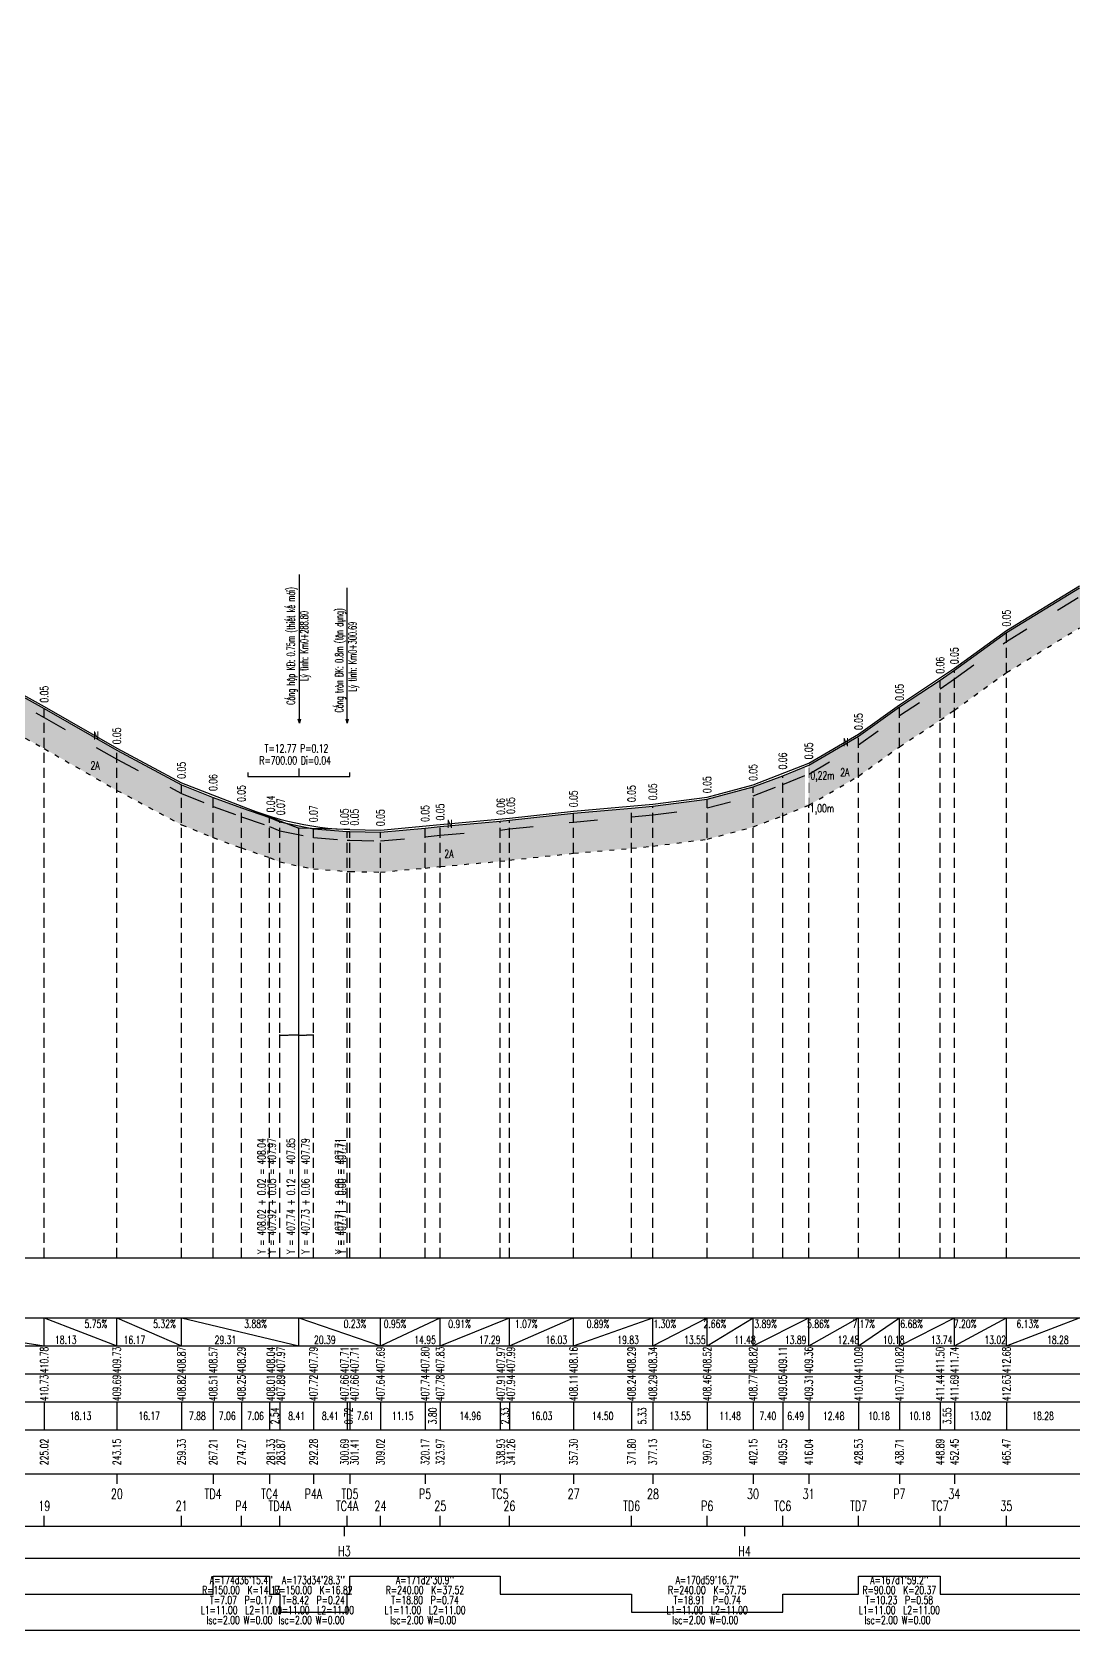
# Model space of a CAD drawing. Header units: centimetres. Extents: x 8901 to 10871, y -7016 to -5464.
# Drawn here: x 9237.1 to 9497.3, y -6139.6 to -5740.2 of the extents above; entities that cross this region are included whole.
import ezdxf
from ezdxf.enums import TextEntityAlignment as Align

# ---------------------------------------------------------------- set-up
doc = ezdxf.new("R2010")
doc.units = ezdxf.units.CM
doc.header["$LTSCALE"] = 10
doc.header["$MEASUREMENT"] = 0
doc.set_wipeout_variables(frame=1)
doc.linetypes.add('ACAD_ISO03W100', pattern=[30, 12, -18])
doc.linetypes.add('HIDDEN', pattern=[0.375, 0.25, -0.125])
for name, color, linetype in [('AoDuongCu2', 2, 'Continuous'), ('CONGDUNG', 7, 'Continuous'), ('DIA CHAT', 8, 'Continuous'), ('enttdtunhien', 3, 'Continuous'), ('kcle_PHAN DINH PHUNG CHOT', 7, 'Continuous'), ('kcle_TuyenPDP', 7, 'Continuous'), ('linedongtd', 8, 'Continuous'), ('plinetdtn', 3, 'Continuous'), ('PlineThangCong', 5, 'Continuous'), ('Texttencoc', 5, 'Continuous'), ('tracdocthietke', 1, 'Continuous'), ('vuot', 7, 'Continuous')]:
    doc.layers.add(name, color=color, linetype=linetype)
doc.styles.add('2D', font='vnsimple.shx', dxfattribs={"width": 0.6})
doc.styles.add('CHUSO', font='Vnsimple.shx', dxfattribs={"width": 0.7})
doc.styles.add('CHUSO_TK', font='Vnsimple.shx', dxfattribs={"width": 0.7})
doc.styles.get("Standard").update_dxf_attribs({"font": 'vnsimple.shx', "width": 0.7})
doc.styles.add('TENCOC', font='vnsimple.shx', dxfattribs={"width": 0.7})
doc.styles.add('TIEUDE', font='vnsimple.shx', dxfattribs={"width": 0.7})
doc.dimstyles.new('D1000', dxfattribs={"dimtxt": 2, "dimasz": 1, "dimexe": 0.5, "dimexo": 0.5, "dimgap": 0.7, "dimtad": 1, "dimzin": 0, "dimdsep": 46, "dimtxsty": '2D', "dimblk": 'OPEN30', "dimcen": 0, "dimdle": 0.7, "dimclrd": 7, "dimclre": 7, "dimclrt": 3, "dimaunit": 1, "dimadec": 3, "dimazin": 2, "dimtfac": 0.347826, "dimtix": 1, "dimtofl": 0, "dimtmove": 0, "dimatfit": 3, "dimldrblk": 'OPEN30', "dimfxl": 0, "dimtolj": 1, "dimtzin": 0, "dimarcsym": 0})
doc.dimstyles.get("Standard").update_dxf_attribs({"dimtxt": 0.18, "dimasz": 0.18, "dimexe": 0.18, "dimexo": 0.0625, "dimgap": 0.09, "dimtad": 0, "dimtih": 1, "dimtoh": 1, "dimdec": 4, "dimzin": 0, "dimdsep": 46, "dimtxsty": 'Standard', "dimcen": 0.09, "dimadec": 0, "dimazin": 0, "dimtfac": 1, "dimtdec": 4, "dimtofl": 0, "dimtmove": 0, "dimatfit": 3, "dimfxl": 0, "dimtolj": 1, "dimtzin": 0, "dimarcsym": 0})

# ---------------------------------------------------------------- blocks, each defined once
blk = doc.blocks.new('*D12')
at = {"layer": 'Defpoints', "color": 0}
for p in [(9299.08, -5990.93), (9299.08, -5992.93), (9303.84, -5992.93)]:
    blk.add_point(p, dxfattribs=at)
at = {"layer": 'tracdocthietke', "color": 0, "lineweight": -2}
for p, q in [((9299.08, -5992.86), (9299.08, -5990.75)), ((9299.26, -5990.93), (9301.18, -5990.93)), ((9303.66, -5990.93), (9301.74, -5990.93)), ((9303.84, -5992.86), (9303.84, -5990.75))]:
    blk.add_line(p, q, dxfattribs=at)
at = {"layer": 'tracdocthietke', "color": 0}
for points in [[(9299.26, -5990.9), (9299.26, -5990.96), (9299.08, -5990.93)], [(9303.66, -5990.9), (9303.66, -5990.96), (9303.84, -5990.93)]]:
    blk.add_solid(points, dxfattribs=at)
at = {"layer": 'tracdocthietke', "color": 0, "insert": (9301.46, -5990.93), "char_height": 0.18, "attachment_point": 5, "bg_fill": 3, "box_fill_scale": 1.25, "bg_fill_color": 256, "bg_fill_true_color": 13158600, "bg_fill_transparency": 0}
blk.add_mtext('\\A1;4.77', dxfattribs=at)
blk = doc.blocks.new('*D13')
at = {"layer": 'tracdocthietke', "color": 0, "lineweight": -2}
for p, q in [((9303.84, -5992.86), (9303.84, -5990.75)), ((9304.02, -5990.93), (9305.38, -5990.93)), ((9307.31, -5990.93), (9305.95, -5990.93)), ((9307.49, -5992.86), (9307.49, -5990.75))]:
    blk.add_line(p, q, dxfattribs=at)
at = {"layer": 'tracdocthietke', "color": 0}
for points in [[(9304.02, -5990.9), (9304.02, -5990.96), (9303.84, -5990.93)], [(9307.31, -5990.9), (9307.31, -5990.96), (9307.49, -5990.93)]]:
    blk.add_solid(points, dxfattribs=at)
at = {"layer": 'tracdocthietke', "color": 0, "insert": (9305.67, -5990.93), "char_height": 0.18, "attachment_point": 5, "bg_fill": 3, "box_fill_scale": 1.25, "bg_fill_color": 256, "bg_fill_true_color": 13158600, "bg_fill_transparency": 0}
blk.add_mtext('\\A1;3.64', dxfattribs=at)
at = {"layer": 'Defpoints', "color": 0}
for p in [(9303.84, -5992.93), (9307.49, -5990.93), (9307.49, -5992.93)]:
    blk.add_point(p, dxfattribs=at)
blk = doc.blocks.new('A$C379663C2')
at = {"layer": 'Texttencoc', "style": 'TIEUDE'}
blk.add_attdef('M', (1.58, 1.5), '', height=1.76, dxfattribs=at)
blk = doc.blocks.new('_Open30')
at = {"color": 0, "linetype": 'ByBlock', "lineweight": -2}
for p, q in [((-1, 0.27), (0, 0)), ((0, 0), (-1, -0.27)), ((0, 0), (-1, 0))]:
    blk.add_line(p, q, dxfattribs=at)

msp = doc.modelspace()

# ---------------------------------------------------------------- hatches: boundary and pattern name
at = {"layer": 'DIA CHAT', "lineweight": -2}
h = msp.add_hatch(dxfattribs=at)
h.set_pattern_fill('ANGLE', color=256, scale=10, style=0)
h.set_pattern_definition([(0, (-549126.691, -1846220.4042), (0, 2.75), [2, -0.75]), (90, (-549126.691, -1846220.4042), (-2.75, 2e-16), [2, -0.75])])
h.paths.add_polyline_path([(9915.31502, -5750.62362), (9927.99472, -5745.65362), (9935.59002, -5742.43362), (9936.72562, -5742.81362), (9937.19982, -5744.48362), (9941.29652, -5742.62362), (9941.29652, -5740.42362), (9937.19982, -5742.28362), (9936.72562, -5740.61362), (9935.59002, -5740.23362), (9927.99472, -5743.45362), (9915.31502, -5748.42362), (9902.05612, -5754.66362), (9888.33832, -5760.69362), (9879.56032, -5764.93362), (9867.89832, -5769.34362), (9853.07692, -5774.01362), (9842.89742, -5778.22362), (9840.62022, -5779.22362), (9840.62022, -5781.42362), (9842.89742, -5780.42362), (9853.07692, -5776.21362), (9867.89832, -5771.54362), (9879.56032, -5767.13362), (9888.33832, -5762.89362), (9902.05612, -5756.86362)])
h.paths.add_polyline_path([(9804.35782, -5796.28362), (9817.09322, -5791.70362), (9824.11162, -5788.70362), (9830.22792, -5785.89362), (9832.36592, -5784.92362), (9840.62022, -5781.42362), (9840.62022, -5779.22362), (9832.36592, -5782.72362), (9830.22792, -5783.69362), (9824.11162, -5786.50362), (9817.09322, -5789.50362), (9804.35782, -5794.08362), (9788.56352, -5798.73362), (9772.38972, -5802.46362), (9754.25412, -5804.98362), (9738.80602, -5808.24362), (9736.11852, -5808.94362), (9720.22102, -5812.54362), (9709.18772, -5815.14362), (9705.87482, -5815.84362), (9705.87482, -5818.04362), (9709.18772, -5817.34362), (9720.22102, -5814.74362), (9736.11852, -5811.14362), (9738.80602, -5810.44362), (9754.25412, -5807.18362), (9772.38972, -5804.66362), (9788.56352, -5800.93362)])
h.paths.add_polyline_path([(9637.38722, -5837.18362), (9652.56782, -5833.18362), (9657.09752, -5831.98362), (9670.64322, -5828.10362), (9683.14262, -5824.24362), (9687.85712, -5822.84362), (9705.87482, -5818.04362), (9705.87482, -5815.84362), (9687.85712, -5820.64362), (9683.14262, -5822.04362), (9670.64322, -5825.90362), (9657.09752, -5829.78362), (9652.56782, -5830.98362), (9637.38722, -5834.98362), (9621.17152, -5839.93362), (9604.96012, -5844.27362), (9587.83282, -5848.98362), (9570.11052, -5854.05362), (9567.33272, -5854.85362), (9554.64142, -5858.04362), (9540.11612, -5861.96362), (9535.70612, -5863.46362), (9526.01242, -5866.91362), (9510.98672, -5872.80362), (9504.07952, -5876.40362), (9504.07952, -5878.60362), (9510.98672, -5875.00362), (9526.01242, -5869.11362), (9535.70612, -5865.66362), (9540.11612, -5864.16362), (9554.64142, -5860.24362), (9567.33272, -5857.05362), (9570.11052, -5856.25362), (9587.83282, -5851.18362), (9604.96012, -5846.47362), (9621.17152, -5842.13362)])
h.paths.add_polyline_path([(9464.10282, -5904.42362), (9467.65642, -5901.92362), (9480.67892, -5892.54362), (9498.96182, -5881.33362), (9504.07952, -5878.60362), (9504.07952, -5876.40362), (9498.96182, -5879.13362), (9480.67892, -5890.34362), (9467.65642, -5899.72362), (9464.10282, -5902.22362), (9453.91862, -5908.89362), (9443.73442, -5916.19362), (9431.25022, -5923.50362), (9424.75712, -5926.10362), (9417.35922, -5928.91362), (9405.88242, -5931.96362), (9392.33532, -5933.72362), (9392.33532, -5935.92362), (9405.88242, -5934.16362), (9417.35922, -5931.11362), (9424.75712, -5928.30362), (9431.25022, -5925.70362), (9443.73442, -5918.39362), (9453.91862, -5911.09362)])
h.paths.add_polyline_path([(9335.38112, -5941.38362), (9339.18202, -5940.98362), (9354.14282, -5939.70362), (9356.47072, -5939.40362), (9372.50542, -5937.68362), (9387.00772, -5936.42362), (9392.33532, -5935.92362), (9392.33532, -5933.72362), (9387.00772, -5934.22362), (9372.50542, -5935.48362), (9356.47072, -5937.20362), (9354.14282, -5937.50362), (9339.18202, -5938.78362), (9335.38112, -5939.18362), (9324.23272, -5940.20362), (9316.61932, -5940.01362), (9315.89892, -5940.01362), (9307.48802, -5939.38362), (9299.07712, -5937.66362), (9296.54192, -5936.56362), (9289.47892, -5934.16362), (9282.41592, -5931.56362), (9274.53522, -5928.36362), (9258.36162, -5919.76362), (9258.36162, -5921.96362), (9274.53522, -5930.56362), (9282.41592, -5933.76362), (9289.47892, -5936.36362), (9296.54192, -5938.76362), (9299.07712, -5939.86362), (9307.48802, -5941.58362), (9315.89892, -5942.21362), (9316.61932, -5942.21362), (9324.23272, -5942.40362)])
h.paths.add_polyline_path([(9021.30952, -5922.64362), (9015.20842, -5921.70362), (9015.20842, -5923.90362), (9021.30952, -5924.84362)])
h.paths.add_polyline_path([(9151.13412, -5871.46362), (9151.13412, -5873.66362), (9155.72432, -5875.29362), (9162.73912, -5876.29362), (9165.28302, -5877.61362), (9172.33852, -5878.91362), (9185.57962, -5882.39362), (9189.02022, -5884.81362), (9194.30382, -5886.11362), (9206.09522, -5892.71362), (9214.00042, -5897.07362), (9223.17022, -5902.11362), (9224.96742, -5903.11362), (9240.22862, -5911.54362), (9258.36162, -5921.96362), (9258.36162, -5919.76362), (9240.22862, -5909.34362), (9224.96742, -5900.91362), (9223.17022, -5899.91362), (9214.00042, -5894.87362), (9206.09522, -5890.51362), (9194.30382, -5883.91362), (9189.02022, -5882.61362), (9185.57962, -5880.19362), (9172.33852, -5876.71362), (9165.28302, -5875.41362), (9162.73912, -5874.09362), (9155.72432, -5873.09362)])
h = msp.add_hatch(dxfattribs=at)
h.set_pattern_fill('ANSI36', color=256, scale=15, style=0)
h.set_pattern_definition([(45, (-549126.691, -1846220.4042), (0.994368911, 3.6460193405), [4.6875, -0.9375, 0, -0.9375])])
h.paths.add_polyline_path([(9224.96742, -5903.11362), (9223.17022, -5902.11362), (9223.17022, -5909.91362), (9224.96742, -5910.91362)])
h.paths.add_polyline_path([(9224.96742, -5903.11362), (9224.96742, -5910.91362), (9240.22862, -5919.34362), (9240.22862, -5911.54362)])
h.paths.add_polyline_path([(9240.22862, -5911.54362), (9240.22862, -5919.34362), (9258.36162, -5929.76362), (9258.36162, -5921.96362)])
h.paths.add_polyline_path([(9194.30382, -5886.11362), (9194.30382, -5893.91362), (9206.09522, -5900.51362), (9206.09522, -5892.71362)])
h.paths.add_polyline_path([(9214.00042, -5897.07362), (9206.09522, -5892.71362), (9206.09522, -5900.51362), (9214.00042, -5904.87362)])
h.paths.add_polyline_path([(9223.17022, -5902.11362), (9214.00042, -5897.07362), (9214.00042, -5904.87362), (9223.17022, -5909.91362)])
h.paths.add_polyline_path([(9172.33852, -5878.91362), (9165.28302, -5877.61362), (9162.73912, -5876.29362), (9155.72432, -5875.29362), (9151.13412, -5873.66362), (9142.56262, -5873.12362), (9142.56262, -5880.92362), (9151.13412, -5881.46362), (9155.72432, -5883.09362), (9162.73912, -5884.09362), (9165.28302, -5885.41362), (9172.33852, -5886.71362), (9185.57962, -5890.19362), (9189.02022, -5892.61362), (9194.30382, -5893.91362), (9194.30382, -5886.11362), (9189.02022, -5884.81362), (9185.57962, -5882.39362)])
h.paths.add_polyline_path([(9670.64322, -5835.90362), (9670.64322, -5828.10362), (9657.09752, -5831.98362), (9652.56782, -5833.18362), (9652.56782, -5840.98362), (9657.09752, -5839.78362)])
h.paths.add_polyline_path([(9687.85712, -5822.84362), (9683.14262, -5824.24362), (9683.14262, -5832.04362), (9687.85712, -5830.64362)])
h.paths.add_polyline_path([(9840.62022, -5781.42362), (9832.36592, -5784.92362), (9832.36592, -5792.72362), (9840.62022, -5789.22362)])
h.paths.add_polyline_path([(9842.89742, -5780.42362), (9840.62022, -5781.42362), (9840.62022, -5789.22362), (9842.89742, -5788.22362)])
h.paths.add_polyline_path([(9832.36592, -5784.92362), (9830.22792, -5785.89362), (9830.22792, -5793.69362), (9832.36592, -5792.72362)])
h.paths.add_polyline_path([(9853.07692, -5776.21362), (9842.89742, -5780.42362), (9842.89742, -5788.22362), (9853.07692, -5784.01362)])
h.paths.add_polyline_path([(9867.89832, -5771.54362), (9853.07692, -5776.21362), (9853.07692, -5784.01362), (9867.89832, -5779.34362)])
h.paths.add_polyline_path([(9879.56032, -5767.13362), (9867.89832, -5771.54362), (9867.89832, -5779.34362), (9879.56032, -5774.93362)])
h.paths.add_polyline_path([(9888.33832, -5762.89362), (9879.56032, -5767.13362), (9879.56032, -5774.93362), (9888.33832, -5770.69362)])
h.paths.add_polyline_path([(9902.05612, -5756.86362), (9888.33832, -5762.89362), (9888.33832, -5770.69362), (9902.05612, -5764.66362)])
h.paths.add_polyline_path([(9915.31502, -5750.62362), (9902.05612, -5756.86362), (9902.05612, -5764.66362), (9915.31502, -5758.42362)])
h.paths.add_polyline_path([(9927.99472, -5745.65362), (9915.31502, -5750.62362), (9915.31502, -5758.42362), (9927.99472, -5753.45362)])
h.paths.add_polyline_path([(9941.29652, -5742.62362), (9937.19982, -5744.48362), (9936.72562, -5742.81362), (9935.59002, -5742.43362), (9927.99472, -5745.65362), (9927.99472, -5753.45362), (9935.59002, -5751.56971), (9936.72562, -5751.42619), (9937.19982, -5751.36352), (9941.29652, -5750.42362)])
h.paths.add_polyline_path([(9817.09322, -5791.70362), (9804.35782, -5796.28362), (9804.35782, -5804.08362), (9817.09322, -5799.50362)])
h.paths.add_polyline_path([(9824.11162, -5788.70362), (9817.09322, -5791.70362), (9817.09322, -5799.50362), (9824.11162, -5796.50362)])
h.paths.add_polyline_path([(9830.22792, -5785.89362), (9824.11162, -5788.70362), (9824.11162, -5796.50362), (9830.22792, -5793.69362)])
h.paths.add_polyline_path([(9754.25412, -5807.18362), (9738.80602, -5810.44362), (9738.80602, -5818.24362), (9754.25412, -5814.98362)])
h.paths.add_polyline_path([(9772.38972, -5812.46362), (9772.38972, -5804.66362), (9754.25412, -5807.18362), (9754.25412, -5814.98362)])
h.paths.add_polyline_path([(9788.56352, -5800.93362), (9772.38972, -5804.66362), (9772.38972, -5812.46362), (9788.56352, -5808.73362)])
h.paths.add_polyline_path([(9804.35782, -5804.08362), (9804.35782, -5796.28362), (9788.56352, -5800.93362), (9788.56352, -5808.73362)])
h.paths.add_polyline_path([(9709.18772, -5817.34362), (9705.87482, -5818.04362), (9705.87482, -5825.84362), (9709.18772, -5825.14362)])
h.paths.add_polyline_path([(9720.22102, -5814.74362), (9709.18772, -5817.34362), (9709.18772, -5825.14362), (9720.22102, -5822.54362)])
h.paths.add_polyline_path([(9736.11852, -5811.14362), (9720.22102, -5814.74362), (9720.22102, -5822.54362), (9736.11852, -5818.94362)])
h.paths.add_polyline_path([(9738.80602, -5810.44362), (9736.11852, -5811.14362), (9736.11852, -5818.94362), (9738.80602, -5818.24362)])
h.paths.add_polyline_path([(9652.56782, -5840.98362), (9652.56782, -5833.18362), (9637.38722, -5837.18362), (9637.38722, -5844.98362)])
h.paths.add_polyline_path([(9705.87482, -5818.04362), (9687.85712, -5822.84362), (9687.85712, -5830.64362), (9705.87482, -5825.84362)])
h.paths.add_polyline_path([(9683.14262, -5824.24362), (9670.64322, -5828.10362), (9670.64322, -5835.90362), (9683.14262, -5832.04362)])
h.paths.add_polyline_path([(9540.11612, -5864.16362), (9535.70612, -5865.66362), (9535.70612, -5873.46362), (9540.11612, -5871.96362)])
h.paths.add_polyline_path([(9570.11052, -5856.25362), (9567.33272, -5857.05362), (9567.33272, -5864.85362), (9570.11052, -5864.05362)])
h.paths.add_polyline_path([(9554.64142, -5868.04362), (9554.64142, -5860.24362), (9540.11612, -5864.16362), (9540.11612, -5871.96362)])
h.paths.add_polyline_path([(9567.33272, -5857.05362), (9554.64142, -5860.24362), (9554.64142, -5868.04362), (9567.33272, -5864.85362)])
h.paths.add_polyline_path([(9587.83282, -5851.18362), (9570.11052, -5856.25362), (9570.11052, -5864.05362), (9587.83282, -5858.98362)])
h.paths.add_polyline_path([(9604.96012, -5846.47362), (9587.83282, -5851.18362), (9587.83282, -5858.98362), (9604.96012, -5854.27362)])
h.paths.add_polyline_path([(9621.17152, -5849.93362), (9621.17152, -5842.13362), (9604.96012, -5846.47362), (9604.96012, -5854.27362)])
h.paths.add_polyline_path([(9637.38722, -5837.18362), (9621.17152, -5842.13362), (9621.17152, -5849.93362), (9637.38722, -5844.98362)])
h.paths.add_polyline_path([(9510.98672, -5875.00362), (9504.07952, -5878.60362), (9504.07952, -5886.40362), (9510.98672, -5882.80362)])
h.paths.add_polyline_path([(9526.01242, -5876.91362), (9526.01242, -5869.11362), (9510.98672, -5875.00362), (9510.98672, -5882.80362)])
h.paths.add_polyline_path([(9535.70612, -5865.66362), (9526.01242, -5869.11362), (9526.01242, -5876.91362), (9535.70612, -5873.46362)])
h.paths.add_polyline_path([(9387.00772, -5944.22362), (9392.33532, -5943.72362), (9392.33532, -5935.92362), (9387.00772, -5936.42362), (9372.50542, -5937.68362), (9356.47072, -5939.40362), (9354.14282, -5939.70362), (9339.18202, -5940.98362), (9335.38112, -5941.38362), (9324.23272, -5942.40362), (9316.61932, -5942.21362), (9315.89892, -5942.21362), (9307.48802, -5941.58362), (9299.07712, -5939.86362), (9296.54192, -5938.76362), (9289.47892, -5936.36362), (9282.41592, -5933.76362), (9274.53522, -5930.56362), (9258.36162, -5921.96362), (9258.36162, -5929.76362), (9274.53522, -5938.36362), (9282.41592, -5941.56362), (9289.47892, -5944.16362), (9296.54192, -5946.56362), (9299.07712, -5947.66362), (9307.48802, -5949.38362), (9315.89892, -5950.01362), (9316.61932, -5950.01362), (9324.23272, -5950.20362), (9335.38112, -5949.18362), (9339.18202, -5948.78362), (9354.14282, -5947.50362), (9356.47072, -5947.20362), (9372.50542, -5945.48362)])
h.paths.add_polyline_path([(9480.67892, -5900.34362), (9498.96182, -5889.13362), (9504.07952, -5886.40362), (9504.07952, -5878.60362), (9498.96182, -5881.33362), (9480.67892, -5892.54362), (9467.65642, -5901.92362), (9464.10282, -5904.42362), (9453.91862, -5911.09362), (9443.73442, -5918.39362), (9431.25022, -5925.70362), (9424.75712, -5928.30362), (9417.35922, -5931.11362), (9405.88242, -5934.16362), (9392.33532, -5935.92362), (9392.33532, -5943.72362), (9405.88242, -5941.96362), (9417.35922, -5938.91362), (9424.75712, -5936.10362), (9431.25022, -5933.50362), (9443.73442, -5926.19362), (9453.91862, -5918.89362), (9464.10282, -5912.22362), (9467.65642, -5909.72362)])
h.paths.add_polyline_path([(9107.05552, -5886.43362), (9113.25532, -5885.01362), (9129.05122, -5882.06362), (9142.56262, -5880.92362), (9142.56262, -5873.12362), (9129.05122, -5874.26362), (9113.25532, -5877.21362), (9107.05552, -5878.63362), (9098.01752, -5880.96362), (9081.56302, -5884.69362), (9064.91632, -5890.96362), (9046.71672, -5902.49362), (9036.61132, -5911.20362), (9030.65532, -5917.96362), (9026.50592, -5921.06362), (9021.30952, -5924.84362), (9015.20842, -5923.90362), (9015.20842, -5933.24223), (9021.30952, -5932.64362), (9026.50592, -5928.86362), (9030.65532, -5925.76362), (9036.61132, -5919.00362), (9046.71672, -5910.29362), (9064.91632, -5898.76362), (9081.56302, -5892.49362), (9098.01752, -5888.76362)])

# ---------------------------------------------------------------- linework, layer by layer
at = {"layer": 'CONGDUNG', "color": 2}
for p, q in [((9303.84329, -5924.28191), (9303.84329, -5926.28191)), ((9291.07193, -5934.28191), (9303.84329, -5939.23877)), ((9316.62422, -5939.53016), (9303.84329, -5939.23877))]:
    msp.add_line(p, q, dxfattribs=at)
msp.add_lwpolyline([(9291.07193, -5925.28191), (9291.07193, -5926.28191), (9316.62422, -5926.28191), (9316.62422, -5925.28191)], dxfattribs=at)
at = {"layer": 'Defpoints', "linetype": 'ACAD_ISO03W100', "lineweight": -2, "ltscale": 0.01}
msp.add_lwpolyline([(9224.96742, -5910.91362), (9240.22862, -5919.34362), (9258.36162, -5929.76362), (9274.53522, -5938.36362), (9282.41592, -5941.56362), (9289.47892, -5944.16362), (9296.54192, -5946.56362), (9299.07712, -5947.66362), (9307.48802, -5949.38362), (9315.89892, -5950.01362), (9316.61932, -5950.01362), (9324.23272, -5950.20362), (9335.38112, -5949.18362), (9339.18202, -5948.78362), (9354.14282, -5947.50362), (9356.47072, -5947.20362), (9372.50542, -5945.48362), (9387.00772, -5944.22362), (9392.33532, -5943.72362), (9405.88242, -5941.96362), (9417.35922, -5938.91362), (9424.75712, -5936.10362), (9431.25022, -5933.50362), (9443.73442, -5926.19362), (9453.91862, -5918.89362), (9464.10282, -5912.22362), (9467.65642, -5909.72362), (9480.67892, -5900.34362), (9498.96182, -5889.13362)], dxfattribs=at)
at = {"layer": 'DIA CHAT', "linetype": 'ACAD_ISO03W100', "lineweight": -2, "ltscale": 0.05}
msp.add_lwpolyline([(9224.96742, -5903.11362), (9240.22862, -5911.54362), (9258.36162, -5921.96362), (9274.53522, -5930.56362), (9282.41592, -5933.76362), (9289.47892, -5936.36362), (9296.54192, -5938.76362), (9299.07712, -5939.86362), (9307.48802, -5941.58362), (9315.89892, -5942.21362), (9316.61932, -5942.21362), (9324.23272, -5942.40362), (9335.38112, -5941.38362), (9339.18202, -5940.98362), (9354.14282, -5939.70362), (9356.47072, -5939.40362), (9372.50542, -5937.68362), (9387.00772, -5936.42362), (9392.33532, -5935.92362), (9405.88242, -5934.16362), (9417.35922, -5931.11362), (9424.75712, -5928.30362), (9431.25022, -5925.70362), (9443.73442, -5918.39362), (9453.91862, -5911.09362), (9464.10282, -5904.42362), (9467.65642, -5901.92362), (9480.67892, -5892.54362), (9498.96182, -5881.33362)], dxfattribs=at)
at = {"layer": 'enttdtunhien'}
for p, q in [((9010.20842, -6046.61362), (9946.29652, -6046.61362)), ((9010.20842, -6061.61362), (9946.29652, -6061.61362)), ((9010.20842, -6068.61362), (9946.29652, -6068.61362)), ((9010.20842, -6075.61362), (9946.29652, -6075.61362)), ((9010.20842, -6082.61362), (9946.29652, -6082.61362)), ((9010.20842, -6089.61362), (9946.29652, -6089.61362)), ((9010.20842, -6100.61362), (9946.29652, -6100.61362)), ((9010.20842, -6113.61362), (9946.29652, -6113.61362)), ((9010.20842, -6121.61362), (9946.29652, -6121.61362)), ((9010.20842, -6139.61362), (9946.29652, -6139.61362))]:
    msp.add_line(p, q, dxfattribs=at)
at = {"layer": 'enttdtunhien', "color": 3}
for p, q in [((9240.22862, -6082.61362), (9240.22862, -6089.61362)), ((9258.36162, -6082.61362), (9258.36162, -6089.61362)), ((9274.53522, -6082.61362), (9274.53522, -6089.61362)), ((9282.41592, -6082.61362), (9282.41592, -6089.61362)), ((9289.47892, -6082.61362), (9289.47892, -6089.61362)), ((9296.54192, -6082.61362), (9296.54192, -6089.61362)), ((9299.07712, -6082.61362), (9299.07712, -6089.61362)), ((9307.48802, -6082.61362), (9307.48802, -6089.61362)), ((9315.89892, -6082.61362), (9315.89892, -6089.61362)), ((9316.61932, -6082.61362), (9316.61932, -6089.61362)), ((9324.23272, -6082.61362), (9324.23272, -6089.61362)), ((9335.38112, -6082.61362), (9335.38112, -6089.61362)), ((9339.18202, -6082.61362), (9339.18202, -6089.61362)), ((9354.14282, -6082.61362), (9354.14282, -6089.61362)), ((9356.47072, -6082.61362), (9356.47072, -6089.61362)), ((9372.50542, -6082.61362), (9372.50542, -6089.61362)), ((9387.00772, -6082.61362), (9387.00772, -6089.61362)), ((9392.33532, -6082.61362), (9392.33532, -6089.61362)), ((9405.88242, -6082.61362), (9405.88242, -6089.61362)), ((9417.35922, -6082.61362), (9417.35922, -6089.61362)), ((9424.75712, -6082.61362), (9424.75712, -6089.61362)), ((9431.25022, -6082.61362), (9431.25022, -6089.61362)), ((9443.73442, -6082.61362), (9443.73442, -6089.61362)), ((9453.91862, -6082.61362), (9453.91862, -6089.61362)), ((9464.10282, -6082.61362), (9464.10282, -6089.61362)), ((9467.65642, -6082.61362), (9467.65642, -6089.61362)), ((9480.67892, -6082.61362), (9480.67892, -6089.61362))]:
    msp.add_line(p, q, dxfattribs=at)
at = {"layer": 'enttdtunhien', "color": 5}
for p, q in [((9258.36162, -6100.61362), (9258.36162, -6103.11362)), ((9282.41592, -6100.61362), (9282.41592, -6103.11362)), ((9296.54192, -6100.61362), (9296.54192, -6103.11362)), ((9307.48802, -6100.61362), (9307.48802, -6103.11362)), ((9316.61932, -6100.61362), (9316.61932, -6103.11362)), ((9335.38112, -6100.61362), (9335.38112, -6103.11362)), ((9354.14282, -6100.61362), (9354.14282, -6103.11362)), ((9372.50542, -6100.61362), (9372.50542, -6103.11362)), ((9392.33532, -6100.61362), (9392.33532, -6103.11362)), ((9417.35922, -6100.61362), (9417.35922, -6103.11362)), ((9431.25022, -6100.61362), (9431.25022, -6103.11362)), ((9453.91862, -6100.61362), (9453.91862, -6103.11362)), ((9467.65642, -6100.61362), (9467.65642, -6103.11362)), ((9240.22862, -6113.61362), (9240.22862, -6111.11362)), ((9274.53522, -6113.61362), (9274.53522, -6111.11362)), ((9289.47892, -6113.61362), (9289.47892, -6111.11362)), ((9299.07712, -6113.61362), (9299.07712, -6111.11362)), ((9315.20842, -6113.61362), (9315.20842, -6116.11362)), ((9315.89892, -6113.61362), (9315.89892, -6111.11362)), ((9324.23272, -6113.61362), (9324.23272, -6111.11362)), ((9339.18202, -6113.61362), (9339.18202, -6111.11362)), ((9356.47072, -6113.61362), (9356.47072, -6111.11362)), ((9387.00772, -6113.61362), (9387.00772, -6111.11362)), ((9405.88242, -6113.61362), (9405.88242, -6111.11362)), ((9415.20842, -6113.61362), (9415.20842, -6116.11362)), ((9424.75712, -6113.61362), (9424.75712, -6111.11362)), ((9443.73442, -6113.61362), (9443.73442, -6111.11362)), ((9464.10282, -6113.61362), (9464.10282, -6111.11362)), ((9480.67892, -6113.61362), (9480.67892, -6111.11362))]:
    msp.add_line(p, q, dxfattribs=at)
at = {"layer": 'linedongtd', "linetype": 'HIDDEN'}
for p, q in [((9480.67892, -6046.61362), (9480.67892, -5890.34362)), ((9464.10282, -6046.61362), (9464.10282, -5902.22362)), ((9467.65642, -6046.61362), (9467.65642, -5899.72362)), ((9240.22862, -6046.61362), (9240.22862, -5909.34362)), ((9453.91862, -6046.61362), (9453.91862, -5908.89362)), ((9443.73442, -6046.61362), (9443.73442, -5916.19362)), ((9258.36162, -6046.61362), (9258.36162, -5919.76362)), ((9424.75712, -6046.61362), (9424.75712, -5926.10362)), ((9431.25022, -6046.61362), (9431.25022, -5923.50362)), ((9274.53522, -6046.61362), (9274.53522, -5928.36362)), ((9417.35922, -6046.61362), (9417.35922, -5928.91362)), ((9282.41592, -6046.61362), (9282.41592, -5931.56362)), ((9289.47892, -6046.61362), (9289.47892, -5934.16362)), ((9387.00772, -6046.61362), (9387.00772, -5934.22362)), ((9392.33532, -6046.61362), (9392.33532, -5933.72362)), ((9405.88242, -6046.61362), (9405.88242, -5931.96362)), ((9296.54192, -6046.61362), (9296.54192, -5936.56362)), ((9299.07712, -6046.61362), (9299.07712, -5937.66362)), ((9354.14282, -6046.61362), (9354.14282, -5937.50362)), ((9356.47072, -6046.61362), (9356.47072, -5937.20362)), ((9372.50542, -6046.61362), (9372.50542, -5935.48362)), ((9307.48802, -6046.61362), (9307.48802, -5939.38362)), ((9315.89892, -6046.61362), (9315.89892, -5940.01362)), ((9316.61932, -6046.61362), (9316.61932, -5940.01362)), ((9324.23272, -6046.61362), (9324.23272, -5940.20362)), ((9335.38112, -6046.61362), (9335.38112, -5939.18362)), ((9339.18202, -6046.61362), (9339.18202, -5938.78362))]:
    msp.add_line(p, q, dxfattribs=at)
at = {"layer": 'PlineThangCong', "color": 3}
msp.add_lwpolyline([(9223.17022, -6130.61362), (9282.41592, -6130.61362), (9282.41592, -6126.11362), (9296.54192, -6126.11362), (9296.54192, -6130.61362), (9299.07712, -6130.61362), (9299.07712, -6135.11362), (9315.89892, -6135.11362), (9315.89892, -6130.61362), (9316.61932, -6130.61362), (9316.61932, -6126.11362), (9354.14282, -6126.11362), (9354.14282, -6130.61362), (9387.00772, -6130.61362), (9387.00772, -6135.11362), (9424.75712, -6135.11362), (9424.75712, -6130.61362), (9443.73442, -6130.61362), (9443.73442, -6126.11362), (9464.10282, -6126.11362), (9464.10282, -6130.61362), (9504.07952, -6130.61362)], dxfattribs=at)
at = {"layer": 'tracdocthietke', "color": 8}
msp.add_line((9303.84329, -6046.61362), (9303.84329, -5939.23877), dxfattribs=at)
at = {"layer": 'tracdocthietke', "color": 2}
for p, q in [((9195.68481, -6061.61362), (9240.22862, -6068.61362)), ((9240.22862, -6068.61362), (9240.22862, -6061.61362)), ((9240.22862, -6068.61362), (9240.22862, -6061.61362)), ((9240.22862, -6061.61362), (9258.36162, -6068.61362)), ((9258.36162, -6068.61362), (9258.36162, -6061.61362)), ((9258.36162, -6068.61362), (9258.36162, -6061.61362)), ((9258.36162, -6061.61362), (9274.53522, -6068.61362)), ((9274.53522, -6068.61362), (9274.53522, -6061.61362)), ((9274.53522, -6068.61362), (9274.53522, -6061.61362)), ((9274.53522, -6061.61362), (9303.84329, -6068.61362)), ((9303.84329, -6068.61362), (9303.84329, -6061.61362)), ((9303.84329, -6068.61362), (9303.84329, -6061.61362)), ((9303.84329, -6061.61362), (9324.23272, -6068.61362)), ((9324.23272, -6068.61362), (9324.23272, -6061.61362)), ((9324.23272, -6068.61362), (9324.23272, -6061.61362)), ((9324.23272, -6068.61362), (9339.18202, -6061.61362)), ((9339.18202, -6068.61362), (9339.18202, -6061.61362)), ((9339.18202, -6068.61362), (9339.18202, -6061.61362)), ((9339.18202, -6068.61362), (9356.47072, -6061.61362)), ((9356.47072, -6068.61362), (9356.47072, -6061.61362)), ((9356.47072, -6068.61362), (9356.47072, -6061.61362)), ((9356.47072, -6068.61362), (9372.50542, -6061.61362)), ((9372.50542, -6068.61362), (9372.50542, -6061.61362)), ((9372.50542, -6068.61362), (9372.50542, -6061.61362)), ((9372.50542, -6068.61362), (9392.33532, -6061.61362)), ((9392.33532, -6068.61362), (9392.33532, -6061.61362)), ((9392.33532, -6068.61362), (9392.33532, -6061.61362)), ((9392.33532, -6068.61362), (9405.88242, -6061.61362)), ((9405.88242, -6068.61362), (9405.88242, -6061.61362)), ((9405.88242, -6068.61362), (9405.88242, -6061.61362)), ((9405.88242, -6068.61362), (9417.35922, -6061.61362)), ((9417.35922, -6068.61362), (9417.35922, -6061.61362)), ((9417.35922, -6068.61362), (9417.35922, -6061.61362)), ((9417.35922, -6068.61362), (9431.25022, -6061.61362)), ((9431.25022, -6068.61362), (9431.25022, -6061.61362)), ((9431.25022, -6068.61362), (9431.25022, -6061.61362)), ((9431.25022, -6068.61362), (9443.73442, -6061.61362)), ((9443.73442, -6068.61362), (9443.73442, -6061.61362)), ((9443.73442, -6068.61362), (9443.73442, -6061.61362)), ((9443.73442, -6068.61362), (9453.91862, -6061.61362)), ((9453.91862, -6068.61362), (9453.91862, -6061.61362)), ((9453.91862, -6068.61362), (9453.91862, -6061.61362)), ((9453.91862, -6068.61362), (9467.65642, -6061.61362)), ((9467.65642, -6068.61362), (9467.65642, -6061.61362)), ((9467.65642, -6068.61362), (9467.65642, -6061.61362)), ((9467.65642, -6068.61362), (9480.67892, -6061.61362)), ((9480.67892, -6068.61362), (9480.67892, -6061.61362)), ((9480.67892, -6068.61362), (9480.67892, -6061.61362)), ((9480.67892, -6068.61362), (9498.96182, -6061.61362))]:
    msp.add_line(p, q, dxfattribs=at)
at = {"layer": 'tracdocthietke', "color": 1}
for points in [[(9480.67892, -5889.84362), (9498.96182, -5878.63362)], [(9195.68481, -5884.18362), (9240.22862, -5908.84362)], [(9467.65642, -5899.22362), (9480.67892, -5889.84362)], [(9453.91862, -5908.39362), (9467.65642, -5899.22362)], [(9240.22862, -5908.84362), (9258.36162, -5919.26362)], [(9443.73442, -5915.69362), (9453.91862, -5908.39362)], [(9431.25022, -5923.00362), (9443.73442, -5915.69362)], [(9258.36162, -5919.26362), (9274.53522, -5927.86362)], [(9417.35922, -5928.41362), (9431.25022, -5923.00362)], [(9274.53522, -5927.86362), (9291.07193, -5934.28191)], [(9405.88242, -5931.46362), (9417.35922, -5928.41362)], [(9291.07193, -5934.28191), (9293.07053, -5935.02902), (9295.06934, -5935.71902), (9297.06834, -5936.35192), (9299.06751, -5936.9277), (9301.06684, -5937.44635), (9303.0663, -5937.90788), (9305.06589, -5938.31228), (9307.06559, -5938.65955), (9309.06538, -5938.94969), (9311.06525, -5939.18268), (9313.06517, -5939.35854), (9315.06513, -5939.47725), (9316.62422, -5939.53016)], [(9372.50542, -5934.98362), (9392.33532, -5933.22362)], [(9392.33532, -5933.22362), (9405.88242, -5931.46362)], [(9324.23272, -5939.70362), (9339.18202, -5938.28362)], [(9339.18202, -5938.28362), (9356.47072, -5936.70362)], [(9356.47072, -5936.70362), (9372.50542, -5934.98362)], [(9316.62422, -5939.53016), (9324.23272, -5939.70362)]]:
    msp.add_lwpolyline(points, dxfattribs=at)

# ---------------------------------------------------------------- texts
at = {"layer": 'CONGDUNG', "color": 2, "style": 'CHUSO', "width": 0.7}
for s, p in [('T=12.77 P=0.12', (9295.30995, -5920.28191)), ('R=700.00 Di=0.04', (9293.97662, -5923.28191))]:
    msp.add_text(s, height=2, dxfattribs=at).set_placement(p)
at = {"layer": 'enttdtunhien', "color": 3, "style": 'CHUSO', "width": 0.7}
for s, p in [('410.73', (9240.22862, -6079.11362)), ('409.69', (9258.36162, -6079.11362)), ('408.82', (9274.53522, -6079.11362)), ('408.51', (9282.41592, -6079.11362)), ('408.25', (9289.47892, -6079.11362)), ('408.01', (9296.80952, -6079.11362)), ('407.89', (9299.30952, -6079.11362)), ('407.72', (9307.48802, -6079.11362)), ('407.66', (9315.25912, -6079.11362)), ('407.66', (9317.75912, -6079.11362)), ('407.64', (9324.23272, -6079.11362)), ('407.74', (9335.38112, -6079.11362)), ('407.78', (9339.18202, -6079.11362)), ('407.91', (9354.30677, -6079.11362)), ('407.94', (9356.80677, -6079.11362)), ('408.11', (9372.50542, -6079.11362)), ('408.24', (9387.00772, -6079.11362)), ('408.29', (9392.33532, -6079.11362)), ('408.46', (9405.88242, -6079.11362)), ('408.77', (9417.35922, -6079.11362)), ('409.05', (9424.75712, -6079.11362)), ('409.31', (9431.25022, -6079.11362)), ('410.04', (9443.73442, -6079.11362)), ('410.77', (9453.91862, -6079.11362)), ('411.44', (9464.10282, -6079.11362)), ('411.69', (9467.65642, -6079.11362)), ('412.63', (9480.67892, -6079.11362)), ('225.02', (9240.22862, -6095.11362)), ('243.15', (9258.36162, -6095.11362)), ('259.33', (9274.53522, -6095.11362)), ('267.21', (9282.41592, -6095.11362)), ('274.27', (9289.47892, -6095.11362)), ('281.33', (9296.80952, -6095.11362)), ('283.87', (9299.30952, -6095.11362)), ('292.28', (9307.48802, -6095.11362)), ('300.69', (9315.25912, -6095.11362)), ('301.41', (9317.75912, -6095.11362)), ('309.02', (9324.23272, -6095.11362)), ('320.17', (9335.38112, -6095.11362)), ('323.97', (9339.18202, -6095.11362)), ('338.93', (9354.30677, -6095.11362)), ('341.26', (9356.80677, -6095.11362)), ('357.30', (9372.50542, -6095.11362)), ('371.80', (9387.00772, -6095.11362)), ('377.13', (9392.33532, -6095.11362)), ('390.67', (9405.88242, -6095.11362)), ('402.15', (9417.35922, -6095.11362)), ('409.55', (9424.75712, -6095.11362)), ('416.04', (9431.25022, -6095.11362)), ('428.53', (9443.73442, -6095.11362)), ('438.71', (9453.91862, -6095.11362)), ('448.89', (9464.10282, -6095.11362)), ('452.45', (9467.65642, -6095.11362)), ('465.47', (9480.67892, -6095.11362))]:
    msp.add_text(s, height=2, rotation=90, dxfattribs=at).set_placement(p, align=Align.MIDDLE)
for s, p in [("A=174d36'15.4''", (9289.47892, -6127.11362)), ("A=173d34'28.3''", (9307.48802, -6127.11362)), ("A=171d2'30.9''", (9335.38112, -6127.11362)), ("A=170d59'16.7''", (9405.88242, -6127.11362)), ("A=167d1'59.2''", (9453.91862, -6127.11362)), ('R=150.00  K=14.13', (9289.47892, -6129.61362)), ('R=150.00  K=16.82', (9307.48802, -6129.61362)), ('R=240.00  K=37.52', (9335.38112, -6129.61362)), ('R=240.00  K=37.75', (9405.88242, -6129.61362)), ('R=90.00  K=20.37', (9453.91862, -6129.61362)), ('L1=11.00  L2=11.00', (9289.47892, -6134.61362)), ('T=7.07  P=0.17', (9289.47892, -6132.11362)), ('L1=11.00  L2=11.00', (9307.48802, -6134.61362)), ('T=8.42  P=0.24', (9307.48802, -6132.11362)), ('L1=11.00  L2=11.00', (9335.38112, -6134.61362)), ('T=18.80  P=0.74', (9335.38112, -6132.11362)), ('L1=11.00  L2=11.00', (9405.88242, -6134.61362)), ('T=18.91  P=0.74', (9405.88242, -6132.11362)), ('L1=11.00  L2=11.00', (9453.91862, -6134.61362)), ('T=10.23  P=0.58', (9453.91862, -6132.11362)), ('Isc=2.00 W=0.00^J', (9289.47892, -6137.11362)), ('Isc=2.00 W=0.00^J', (9307.48802, -6137.11362)), ('Isc=2.00 W=0.00^J', (9335.38112, -6137.11362)), ('Isc=2.00 W=0.00^J', (9405.88242, -6137.11362)), ('Isc=2.00 W=0.00^J', (9453.91862, -6137.11362))]:
    msp.add_text(s, height=2, dxfattribs=at).set_placement(p, align=Align.MIDDLE)
at = {"layer": 'kcle_PHAN DINH PHUNG CHOT', "color": 3, "style": 'CHUSO', "width": 0.7}
for s, p in [('18.13', (9249.29512, -6086.11362)), ('16.17', (9266.44842, -6086.11362)), ('7.88', (9278.47557, -6086.11362)), ('7.06', (9285.94742, -6086.11362)), ('7.06', (9293.01042, -6086.11362)), ('8.41', (9303.28257, -6086.11362)), ('8.41', (9311.69347, -6086.11362)), ('7.61', (9320.42602, -6086.11362)), ('11.15', (9329.80692, -6086.11362)), ('14.96', (9346.66242, -6086.11362)), ('16.03', (9364.48807, -6086.11362)), ('14.50', (9379.75657, -6086.11362)), ('13.55', (9399.10887, -6086.11362)), ('11.48', (9411.62082, -6086.11362)), ('7.40', (9421.05817, -6086.11362)), ('6.49', (9428.00367, -6086.11362)), ('12.48', (9437.49232, -6086.11362)), ('10.18', (9448.82652, -6086.11362)), ('10.18', (9459.01072, -6086.11362)), ('13.02', (9474.16767, -6086.11362)), ('18.28', (9489.82037, -6086.11362))]:
    msp.add_text(s, height=2, dxfattribs=at).set_placement(p, align=Align.MIDDLE)
for s, p in [('2.54', (9297.80952, -6086.11362)), ('0.72', (9316.25912, -6086.11362)), ('3.80', (9337.28157, -6086.11362)), ('2.33', (9355.30677, -6086.11362)), ('5.33', (9389.67152, -6086.11362)), ('3.55', (9465.87962, -6086.11362))]:
    msp.add_text(s, height=2, rotation=90, dxfattribs=at).set_placement(p, align=Align.MIDDLE)
at = {"layer": 'Texttencoc', "color": 5, "style": 'TENCOC', "width": 0.7}
for s, p in [('20', (9258.36162, -6105.61362)), ('TD4', (9282.41592, -6105.61362)), ('TC4', (9296.54192, -6105.61362)), ('P4A', (9307.48802, -6105.61362)), ('TD5', (9316.61932, -6105.61362)), ('P5', (9335.38112, -6105.61362)), ('TC5', (9354.14282, -6105.61362)), ('27', (9372.50542, -6105.61362)), ('28', (9392.33532, -6105.61362)), ('30', (9417.35922, -6105.61362)), ('31', (9431.25022, -6105.61362)), ('P7', (9453.91862, -6105.61362)), ('34', (9467.65642, -6105.61362)), ('19', (9240.22862, -6108.61362)), ('21', (9274.53522, -6108.61362)), ('P4', (9289.47892, -6108.61362)), ('TD4A', (9299.07712, -6108.61362)), ('TC4A', (9315.89892, -6108.61362)), ('24', (9324.23272, -6108.61362)), ('25', (9339.18202, -6108.61362)), ('26', (9356.47072, -6108.61362)), ('TD6', (9387.00772, -6108.61362)), ('P6', (9405.88242, -6108.61362)), ('TC6', (9424.75712, -6108.61362)), ('TD7', (9443.73442, -6108.61362)), ('TC7', (9464.10282, -6108.61362)), ('35', (9480.67892, -6108.61362)), ('H3', (9315.20842, -6119.86362)), ('H4', (9415.20842, -6119.86362))]:
    msp.add_text(s, height=2.5, dxfattribs=at).set_placement(p, align=Align.MIDDLE)
at = {"layer": 'tracdocthietke', "color": 2, "style": 'CHUSO_TK', "width": 0.7}
for s, p in [('0.05', (9481.67892, -5888.84362)), ('0.05', (9468.65642, -5898.22362)), ('0.06', (9465.10282, -5900.59565)), ('0.05', (9241.22862, -5907.84362)), ('0.05', (9454.91862, -5907.39362)), ('0.05', (9444.73442, -5914.69362)), ('0.05', (9259.36162, -5918.26362)), ('0.05', (9432.25022, -5922.00362)), ('0.06', (9425.75712, -5924.53243)), ('0.05', (9275.53522, -5926.86362)), ('0.06', (9283.41592, -5929.92231)), ('0.05', (9406.88242, -5930.46362)), ('0.05', (9418.35922, -5927.41362)), ('0.05', (9290.47892, -5932.66362)), ('0.05', (9373.50542, -5933.98362)), ('0.05', (9388.00772, -5932.69647)), ('0.05', (9393.33532, -5932.22362)), ('0.04', (9297.80952, -5935.26997)), ('0.07', (9300.30952, -5935.99048)), ('0.07', (9308.48802, -5937.72084)), ('0.05', (9316.25912, -5938.48383)), ('0.05', (9318.75912, -5938.55603)), ('0.05', (9325.23272, -5938.70362)), ('0.05', (9336.38112, -5937.64466)), ('0.05', (9340.18202, -5937.28362)), ('0.06', (9355.30677, -5935.90138)), ('0.05', (9357.80677, -5935.66757)), ('Y = 408.02 + 0.02 = 408.04', (9295.54192, -6045.61362)), ('Y = 407.92 + 0.05 = 407.97', (9298.07712, -6045.61362)), ('Y = 407.74 + 0.12 = 407.85', (9302.84329, -6045.61362)), ('Y = 407.73 + 0.06 = 407.79', (9306.48802, -6045.61362)), ('Y = 407.71 + 0.00 = 407.71', (9314.89892, -6045.61362)), ('Y = 407.71 + 0.00 = 407.71', (9315.61932, -6045.61362))]:
    msp.add_text(s, height=2, rotation=90, dxfattribs=at).set_placement(p)
for s, p in [('5.75%%%', (9250.29512, -6064.11362)), ('5.32%%%', (9267.44842, -6064.11362)), ('3.88%%%', (9290.18925, -6064.11362)), ('0.23%%%', (9315.038, -6064.11362)), ('14.95', (9332.70737, -6068.11362)), ('17.29', (9348.82637, -6068.11362)), ('16.03', (9365.48807, -6068.11362)), ('19.83', (9383.42037, -6068.11362)), ('13.55', (9400.10887, -6068.11362)), ('11.48', (9412.62082, -6068.11362)), ('13.89', (9425.30472, -6068.11362)), ('12.48', (9438.49232, -6068.11362)), ('10.18', (9449.82652, -6068.11362)), ('13.74', (9461.78752, -6068.11362)), ('13.02', (9475.16767, -6068.11362)), ('18.28', (9490.82037, -6068.11362))]:
    msp.add_text(s, height=2, dxfattribs=at).set_placement(p)
for s, p in [('0.95%%%', (9330.70737, -6064.11362)), ('0.91%%%', (9346.82637, -6064.11362)), ('1.07%%%', (9363.48807, -6064.11362)), ('0.89%%%', (9381.42037, -6064.11362)), ('1.30%%%', (9398.10887, -6064.11362)), ('2.66%%%', (9410.62082, -6064.11362)), ('3.89%%%', (9423.30472, -6064.11362)), ('5.86%%%', (9436.49232, -6064.11362)), ('7.17%%%', (9447.82652, -6064.11362)), ('6.68%%%', (9459.78752, -6064.11362)), ('7.20%%%', (9473.16767, -6064.11362)), ('6.13%%%', (9488.82037, -6064.11362)), ('18.13', (9248.29512, -6068.11362)), ('16.17', (9265.44842, -6068.11362)), ('29.31', (9288.18925, -6068.11362)), ('20.39', (9313.038, -6068.11362))]:
    msp.add_text(s, height=2, dxfattribs=at).set_placement(p, align=Align.RIGHT)
for s, p in [('410.78', (9240.22862, -6072.11362)), ('409.73', (9258.36162, -6072.11362)), ('408.87', (9274.53522, -6072.11362)), ('408.57', (9282.41592, -6072.11362)), ('408.29', (9289.47892, -6072.11362)), ('408.04', (9296.80952, -6072.11362)), ('407.97', (9299.30952, -6072.11362)), ('407.79', (9307.48802, -6072.11362)), ('407.71', (9315.25912, -6072.11362)), ('407.71', (9317.75912, -6072.11362)), ('407.69', (9324.23272, -6072.11362)), ('407.80', (9335.38112, -6072.11362)), ('407.83', (9339.18202, -6072.11362)), ('407.97', (9354.30677, -6072.11362)), ('407.99', (9356.80677, -6072.11362)), ('408.16', (9372.50542, -6072.11362)), ('408.29', (9387.00772, -6072.11362)), ('408.34', (9392.33532, -6072.11362)), ('408.52', (9405.88242, -6072.11362)), ('408.82', (9417.35922, -6072.11362)), ('409.11', (9424.75712, -6072.11362)), ('409.36', (9431.25022, -6072.11362)), ('410.09', (9443.73442, -6072.11362)), ('410.82', (9453.91862, -6072.11362)), ('411.50', (9464.10282, -6072.11362)), ('411.74', (9467.65642, -6072.11362)), ('412.68', (9480.67892, -6072.11362))]:
    msp.add_text(s, height=2, rotation=90, dxfattribs=at).set_placement(p, align=Align.MIDDLE)
at = {"layer": 'vuot', "color": 3, "char_height": 2, "rotation": 89.9953328, "style": '2D'}
for s, insert, width, attachment_point in [('Cèng hép K§: 0.75m (thiÕt kÕ míi)\\PLý t×nh: Km0+288.80', (9303.83812, -5893.6877), 58.8888078, 5), ('\\pi9.279;Cèng trßn §K: 0.8m (tËn dông)\\P\\pi13.68; Lý t×nh: Km0+300.69', (9315.92413, -5919.595), 40.4253806, 4)]:
    msp.add_mtext(s, dxfattribs=dict(at, insert=insert, width=width, attachment_point=attachment_point))

# ---------------------------------------------------------------- leaders
at = {"layer": 'AoDuongCu2'}
for points in [[(9303.97712, -5912.95825), (9303.97712, -5875.7991)], [(9315.89892, -5912.95825), (9315.89892, -5879.13283)]]:
    msp.add_leader(points, dimstyle='D1000', override={"dimgap": 0.7, "dimtad": 0}, dxfattribs=at)

# ---------------------------------------------------------------- next in the draw order: block references
at = {"layer": 'DIA CHAT'}
ref = msp.add_blockref('A$C379663C2', (9250.05366, -5918.62016), dxfattribs=dict(at, xscale=1.091563200112432, yscale=1.091563200112432, zscale=1.091563200112432))
ref.add_attrib('M', 'N', (9252.50085, -5917.04705), dxfattribs={"layer": 'Texttencoc', "height": 2, "width": 0.7})
ref = msp.add_blockref('A$C379663C2', (9437.41345, -5920.33321), dxfattribs=dict(at, xscale=1.091563200112432, yscale=1.091563200112432, zscale=1.091563200112432))
ref.add_attrib('M', 'N', (9439.86064, -5918.7601), dxfattribs={"layer": 'Texttencoc', "height": 2, "width": 0.7})
ref = msp.add_blockref('A$C379663C2', (9250.05366, -5926.11626), dxfattribs=dict(at, xscale=1.091563200112432, yscale=1.091563200112432, zscale=1.091563200112432))
ref.add_attrib('M', '2A', (9251.78887, -5924.54314), dxfattribs={"layer": 'Texttencoc', "height": 2, "width": 0.7})
ref = msp.add_blockref('A$C379663C2', (9437.41345, -5927.82931), dxfattribs=dict(at, xscale=1.091563200112432, yscale=1.091563200112432, zscale=1.091563200112432))
ref.add_attrib('M', '2A', (9439.14865, -5926.25619), dxfattribs={"layer": 'Texttencoc', "height": 2, "width": 0.7})
ref = msp.add_blockref('A$C379663C2', (9338.47876, -5940.66758), dxfattribs=dict(at, xscale=1.091563200112432, yscale=1.091563200112432, zscale=1.091563200112432))
ref.add_attrib('M', 'N', (9340.92595, -5939.09447), dxfattribs={"layer": 'Texttencoc', "height": 2, "width": 0.7})
ref = msp.add_blockref('A$C379663C2', (9338.47876, -5948.16368), dxfattribs=dict(at, xscale=1.091563200112432, yscale=1.091563200112432, zscale=1.091563200112432))
ref.add_attrib('M', '2A', (9340.21396, -5946.59056), dxfattribs={"layer": 'Texttencoc', "height": 2, "width": 0.7})

# ---------------------------------------------------------------- next in the draw order: dimensions: what is measured, and where the dimension line sits
at = {"layer": 'tracdocthietke'}
dim = msp.add_aligned_dim(p1=(9303.84329, -5992.9262), p2=(9299.07712, -5992.9262), distance=-2, text='4.77', dimstyle='Standard', override={"dimtfill": 1, "dimarcsym": 1}, dxfattribs=at)
dim.commit()
dim.dimension.update_dxf_attribs({"geometry": '*D12', "text_midpoint": (9301.4602, -5990.9262)})

# ---------------------------------------------------------------- next in the draw order: wipeouts: each hides what was drawn before it
at = {"color": 3, "lineweight": -2}
msp.add_wipeout([(9430.2962, -5923.88563), (9430.2962, -5933.36617), (9431.25022, -5933.36617), (9431.25022, -5923.50362)], dxfattribs=at).dxf.layer = 'DIA CHAT'

# ---------------------------------------------------------------- next in the draw order: linework, layer by layer
at = {"layer": 'plinetdtn'}
msp.add_lwpolyline([(9224.96742, -5900.91362), (9240.22862, -5909.34362), (9258.36162, -5919.76362), (9274.53522, -5928.36362), (9282.41592, -5931.56362), (9289.47892, -5934.16362), (9296.54192, -5936.56362), (9299.07712, -5937.66362), (9307.48802, -5939.38362), (9315.89892, -5940.01362), (9316.61932, -5940.01362), (9324.23272, -5940.20362), (9335.38112, -5939.18362), (9339.18202, -5938.78362), (9354.14282, -5937.50362), (9356.47072, -5937.20362), (9372.50542, -5935.48362), (9387.00772, -5934.22362), (9392.33532, -5933.72362), (9405.88242, -5931.96362), (9417.35922, -5928.91362), (9424.75712, -5926.10362), (9431.25022, -5923.50362), (9443.73442, -5916.19362), (9453.91862, -5908.89362), (9464.10282, -5902.22362), (9467.65642, -5899.72362), (9480.67892, -5890.34362), (9498.96182, -5879.13362)], dxfattribs=at)

# ---------------------------------------------------------------- next in the draw order: texts
at = {"layer": 'kcle_TuyenPDP', "color": 3, "lineweight": -2, "style": 'CHUSO', "width": 0.7}
for s, p in [('0,22m', (9434.70057, -5926.3394, 413.1685)), ('1,00m', (9434.58346, -5934.55665, 413.1685))]:
    msp.add_text(s, height=2, dxfattribs=at).set_placement(p, align=Align.MIDDLE)

# ---------------------------------------------------------------- next in the draw order: dimensions: what is measured, and where the dimension line sits
at = {"layer": 'tracdocthietke'}
dim = msp.add_aligned_dim(p1=(9303.84329, -5992.9262), p2=(9307.48802, -5992.9262), distance=2, text='3.64', dimstyle='Standard', override={"dimtfill": 1, "dimarcsym": 1}, dxfattribs=at)
dim.commit()
dim.dimension.update_dxf_attribs({"geometry": '*D13', "text_midpoint": (9305.66565, -5990.9262)})

doc.saveas('drawing.dxf')
